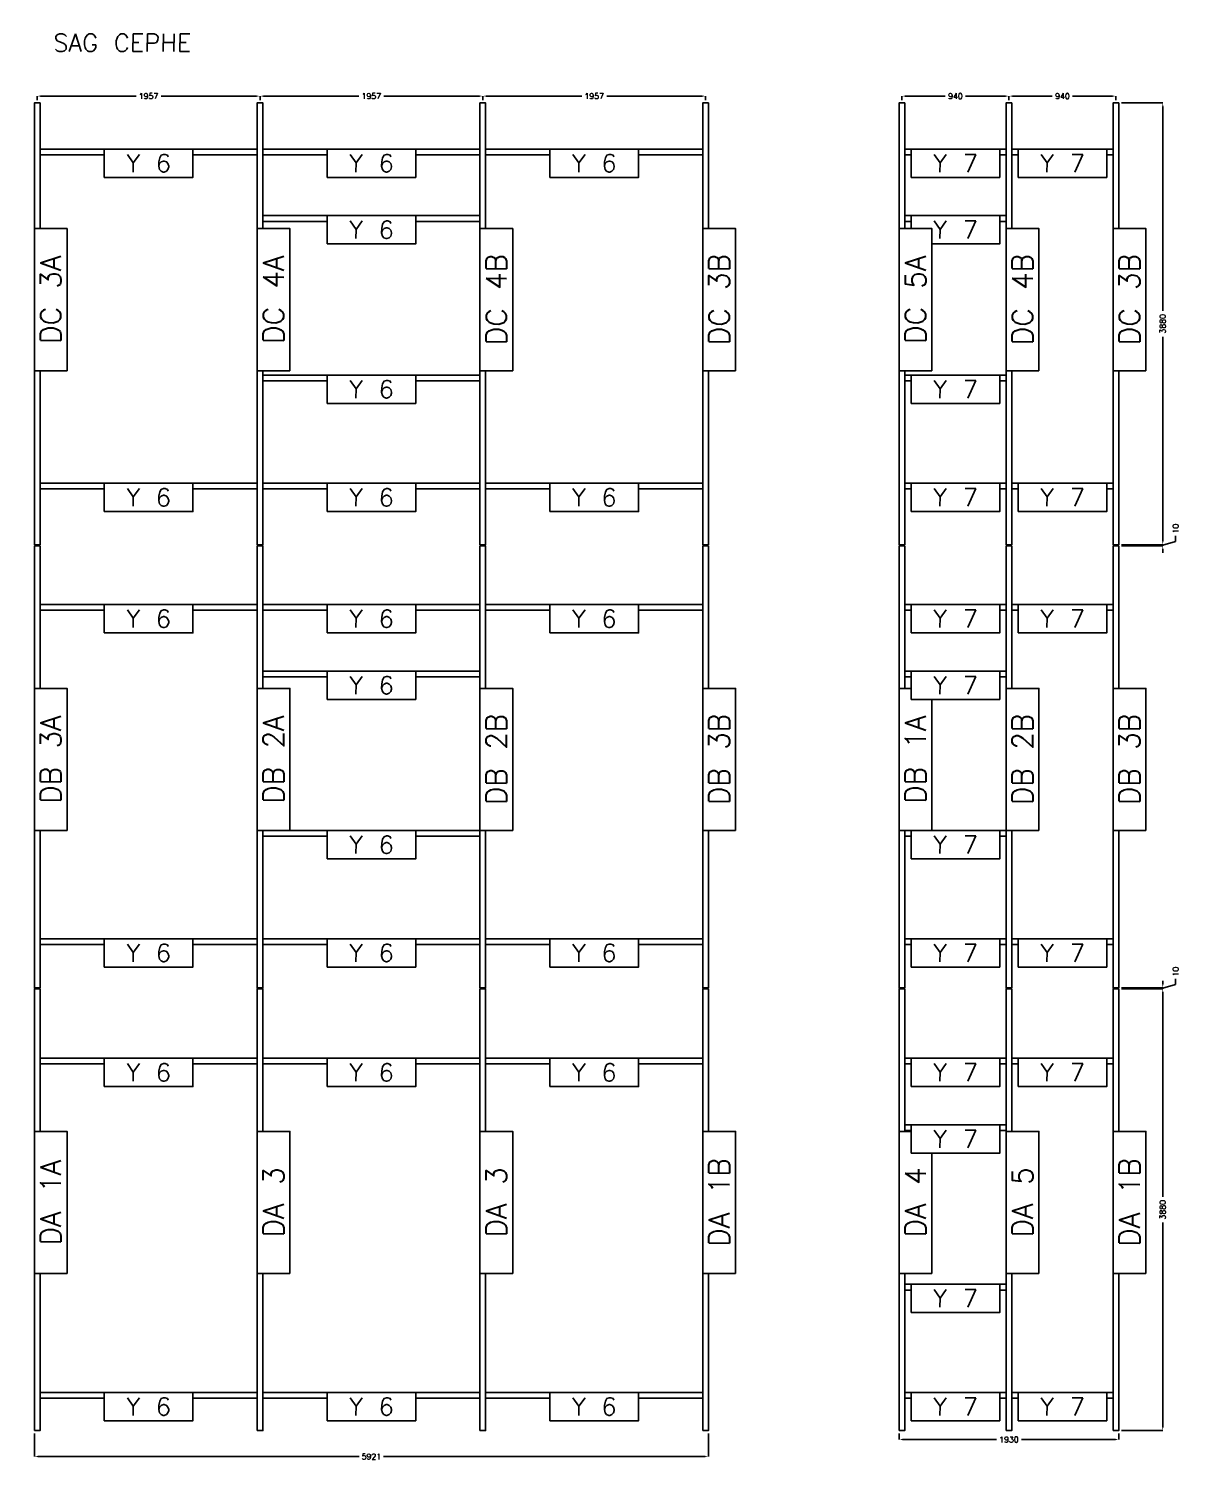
# Model space of a CAD drawing. Header units: millimetres. Extents: x -33420 to 34864, y -1491 to 37154.
# Drawn here: x 24757 to 34864, y 6125 to 18699 of the extents above; entities that cross this region are included whole.
import ezdxf

# ---------------------------------------------------------------- set-up
doc = ezdxf.new("R2010")
doc.units = ezdxf.units.MM
doc.layers.add('- ÖLÇÜ', color=7, linetype='Continuous', lineweight=9)
for name, color, linetype in [('--- KODLAMA', 7, 'Continuous'), ('--- PROF. DÜŞEY', 7, 'Continuous'), ('--- PROF. YATAY', 7, 'Continuous')]:
    doc.layers.add(name, color=color, linetype=linetype)
doc.styles.add('RomanS', font='romans.shx')
doc.styles.add('STL', font='txt.shx', dxfattribs={"oblique": 1})
doc.dimstyles.new('KOMP-ÖLÇÜ', dxfattribs={"dimtxt": 50, "dimasz": 30, "dimexe": 0.18, "dimexo": 25, "dimgap": 25, "dimtad": 0, "dimdec": 0, "dimzin": 0, "dimdsep": 46, "dimtxsty": 'RomanS', "dimcen": 0.09, "dimclrt": 256, "dimadec": 0, "dimazin": 0, "dimtfac": 1, "dimtdec": 0, "dimtofl": 0, "dimtmove": 0, "dimatfit": 3, "dimfxl": 1, "dimtolj": 1, "dimtzin": 0, "dimarcsym": 0})

# ---------------------------------------------------------------- blocks, each defined once
blk = doc.blocks.new('*D59')
at = {"layer": '- ÖLÇÜ', "color": 0, "linetype": 'Continuous', "lineweight": -2, "transparency": 16777216}
for p, q in [((24832, 18071), (24832, 18106)), ((26789, 18071), (26789, 18106)), ((24862, 18106), (25701, 18106)), ((26759, 18106), (25920, 18106))]:
    blk.add_line(p, q, dxfattribs=at)
at = {"layer": '- ÖLÇÜ', "color": 0, "linetype": 'Continuous', "transparency": 16777216}
for points in [[(24862, 18111), (24862, 18101), (24832, 18106)], [(26759, 18111), (26759, 18101), (26789, 18106)]]:
    blk.add_solid(points, dxfattribs=at)
at = {"layer": 'Defpoints', "color": 0, "linetype": 'Continuous', "transparency": 16777216}
for p in [(24832, 18046), (26789, 18106), (26789, 18046)]:
    blk.add_point(p, dxfattribs=at)
at = {"layer": '- ÖLÇÜ', "linetype": 'Continuous', "transparency": 16777216, "insert": (25810, 18106), "char_height": 50, "attachment_point": 5, "style": 'RomanS'}
blk.add_mtext('\\A1;1957', dxfattribs=at)
blk = doc.blocks.new('*D60')
at = {"layer": '- ÖLÇÜ', "color": 0, "linetype": 'Continuous', "lineweight": -2, "transparency": 16777216}
for p, q in [((26789, 18071), (26789, 18106)), ((28746, 18071), (28746, 18106)), ((26819, 18106), (27658, 18106)), ((28716, 18106), (27877, 18106))]:
    blk.add_line(p, q, dxfattribs=at)
at = {"layer": '- ÖLÇÜ', "color": 0, "linetype": 'Continuous', "transparency": 16777216}
for points in [[(26819, 18111), (26819, 18101), (26789, 18106)], [(28716, 18111), (28716, 18101), (28746, 18106)]]:
    blk.add_solid(points, dxfattribs=at)
at = {"layer": 'Defpoints', "color": 0, "linetype": 'Continuous', "transparency": 16777216}
for p in [(26789, 18046), (28746, 18106), (28746, 18046)]:
    blk.add_point(p, dxfattribs=at)
at = {"layer": '- ÖLÇÜ', "linetype": 'Continuous', "transparency": 16777216, "insert": (27767, 18106), "char_height": 50, "attachment_point": 5, "style": 'RomanS'}
blk.add_mtext('\\A1;1957', dxfattribs=at)
blk = doc.blocks.new('*D61')
at = {"layer": '- ÖLÇÜ', "color": 0, "linetype": 'Continuous', "lineweight": -2, "transparency": 16777216}
for p, q in [((28746, 18071), (28746, 18106)), ((30703, 18071), (30703, 18106)), ((28776, 18106), (29615, 18106)), ((30673, 18106), (29834, 18106))]:
    blk.add_line(p, q, dxfattribs=at)
at = {"layer": '- ÖLÇÜ', "color": 0, "linetype": 'Continuous', "transparency": 16777216}
for points in [[(28776, 18111), (28776, 18101), (28746, 18106)], [(30673, 18111), (30673, 18101), (30703, 18106)]]:
    blk.add_solid(points, dxfattribs=at)
at = {"layer": 'Defpoints', "color": 0, "linetype": 'Continuous', "transparency": 16777216}
for p in [(28746, 18046), (30703, 18106), (30703, 18046)]:
    blk.add_point(p, dxfattribs=at)
at = {"layer": '- ÖLÇÜ', "linetype": 'Continuous', "transparency": 16777216, "insert": (29724, 18106), "char_height": 50, "attachment_point": 5, "style": 'RomanS'}
blk.add_mtext('\\A1;1957', dxfattribs=at)
blk = doc.blocks.new('*D62')
at = {"layer": '- ÖLÇÜ', "color": 0, "linetype": 'Continuous', "lineweight": -2, "transparency": 16777216}
for p, q in [((32427, 18071), (32427, 18106)), ((33367, 18071), (33367, 18106)), ((32457, 18106), (32808, 18106)), ((33337, 18106), (32986, 18106))]:
    blk.add_line(p, q, dxfattribs=at)
at = {"layer": '- ÖLÇÜ', "color": 0, "linetype": 'Continuous', "transparency": 16777216}
for points in [[(32457, 18111), (32457, 18101), (32427, 18106)], [(33337, 18111), (33337, 18101), (33367, 18106)]]:
    blk.add_solid(points, dxfattribs=at)
at = {"layer": 'Defpoints', "color": 0, "linetype": 'Continuous', "transparency": 16777216}
for p in [(32427, 18046), (33367, 18106), (33367, 18046)]:
    blk.add_point(p, dxfattribs=at)
at = {"layer": '- ÖLÇÜ', "linetype": 'Continuous', "transparency": 16777216, "insert": (32897, 18106), "char_height": 50, "attachment_point": 5, "style": 'RomanS'}
blk.add_mtext('\\A1;940', dxfattribs=at)
blk = doc.blocks.new('*D63')
at = {"layer": '- ÖLÇÜ', "color": 0, "linetype": 'Continuous', "lineweight": -2, "transparency": 16777216}
for p, q in [((33367, 18071), (33367, 18106)), ((34307, 18071), (34307, 18106)), ((33397, 18106), (33748, 18106)), ((34277, 18106), (33926, 18106))]:
    blk.add_line(p, q, dxfattribs=at)
at = {"layer": '- ÖLÇÜ', "color": 0, "linetype": 'Continuous', "transparency": 16777216}
for points in [[(33397, 18111), (33397, 18101), (33367, 18106)], [(34277, 18111), (34277, 18101), (34307, 18106)]]:
    blk.add_solid(points, dxfattribs=at)
at = {"layer": 'Defpoints', "color": 0, "linetype": 'Continuous', "transparency": 16777216}
for p in [(33367, 18046), (34307, 18106), (34307, 18046)]:
    blk.add_point(p, dxfattribs=at)
at = {"layer": '- ÖLÇÜ', "linetype": 'Continuous', "transparency": 16777216, "insert": (33837, 18106), "char_height": 50, "attachment_point": 5, "style": 'RomanS'}
blk.add_mtext('\\A1;940', dxfattribs=at)
blk = doc.blocks.new('*D207')
at = {"layer": '- ÖLÇÜ', "color": 0, "linetype": 'Continuous', "lineweight": -2, "transparency": 16777216}
for p, q in [((34357, 10266), (34719, 10266)), ((34718, 10236), (34718, 8439)), ((34718, 6416), (34718, 8213)), ((34357, 6386), (34719, 6386))]:
    blk.add_line(p, q, dxfattribs=at)
at = {"layer": '- ÖLÇÜ', "color": 0, "linetype": 'Continuous', "transparency": 16777216}
for points in [[(34713, 10236), (34723, 10236), (34718, 10266)], [(34713, 6416), (34723, 6416), (34718, 6386)]]:
    blk.add_solid(points, dxfattribs=at)
at = {"layer": 'Defpoints', "color": 0, "linetype": 'Continuous', "transparency": 16777216}
for p in [(34332, 10266), (34718, 10266), (34332, 6386)]:
    blk.add_point(p, dxfattribs=at)
at = {"layer": '- ÖLÇÜ', "linetype": 'Continuous', "transparency": 16777216, "insert": (34718, 8326), "char_height": 50, "attachment_point": 5, "rotation": 90, "style": 'RomanS'}
blk.add_mtext('\\A1;3880', dxfattribs=at)
blk = doc.blocks.new('*D208')
at = {"layer": '- ÖLÇÜ', "color": 0, "linetype": 'Continuous', "lineweight": -2, "transparency": 16777216}
for p, q in [((34718, 10306), (34718, 10336)), ((34831, 10305), (34831, 10355)), ((34357, 10276), (34719, 10276)), ((34357, 10266), (34719, 10266)), ((34718, 10271), (34831, 10305)), ((34718, 10266), (34718, 10276)), ((34718, 10236), (34718, 10206))]:
    blk.add_line(p, q, dxfattribs=at)
at = {"layer": '- ÖLÇÜ', "color": 0, "linetype": 'Continuous', "transparency": 16777216}
for points in [[(34713, 10306), (34723, 10306), (34718, 10276)], [(34713, 10236), (34723, 10236), (34718, 10266)]]:
    blk.add_solid(points, dxfattribs=at)
at = {"layer": 'Defpoints', "color": 0, "linetype": 'Continuous', "transparency": 16777216}
for p in [(34332, 10276), (34332, 10266), (34718, 10276)]:
    blk.add_point(p, dxfattribs=at)
at = {"layer": '- ÖLÇÜ', "linetype": 'Continuous', "transparency": 16777216, "insert": (34831, 10417), "char_height": 50, "attachment_point": 5, "rotation": 90, "style": 'RomanS'}
blk.add_mtext('\\A1;10', dxfattribs=at)
blk = doc.blocks.new('*D209')
at = {"layer": '- ÖLÇÜ', "color": 0, "linetype": 'Continuous', "lineweight": -2, "transparency": 16777216}
for p, q in [((34718, 14196), (34718, 14226)), ((34831, 14195), (34831, 14245)), ((34357, 14166), (34719, 14166)), ((34357, 14156), (34719, 14156)), ((34718, 14161), (34831, 14195)), ((34718, 14166), (34718, 14156)), ((34718, 14126), (34718, 14096))]:
    blk.add_line(p, q, dxfattribs=at)
at = {"layer": '- ÖLÇÜ', "color": 0, "linetype": 'Continuous', "transparency": 16777216}
for points in [[(34713, 14196), (34723, 14196), (34718, 14166)], [(34713, 14126), (34723, 14126), (34718, 14156)]]:
    blk.add_solid(points, dxfattribs=at)
at = {"layer": 'Defpoints', "color": 0, "linetype": 'Continuous', "transparency": 16777216}
for p in [(34332, 14166), (34332, 14156), (34718, 14156)]:
    blk.add_point(p, dxfattribs=at)
at = {"layer": '- ÖLÇÜ', "linetype": 'Continuous', "transparency": 16777216, "insert": (34831, 14307), "char_height": 50, "attachment_point": 5, "rotation": 90, "style": 'RomanS'}
blk.add_mtext('\\A1;10', dxfattribs=at)
blk = doc.blocks.new('*D210')
at = {"layer": '- ÖLÇÜ', "color": 0, "linetype": 'Continuous', "lineweight": -2, "transparency": 16777216}
for p, q in [((34718, 14196), (34718, 14226)), ((34831, 14195), (34831, 14245)), ((34357, 14166), (34719, 14166)), ((34357, 14156), (34719, 14156)), ((34718, 14161), (34831, 14195)), ((34718, 14156), (34718, 14166)), ((34718, 14126), (34718, 14096))]:
    blk.add_line(p, q, dxfattribs=at)
at = {"layer": '- ÖLÇÜ', "color": 0, "linetype": 'Continuous', "transparency": 16777216}
for points in [[(34713, 14196), (34723, 14196), (34718, 14166)], [(34713, 14126), (34723, 14126), (34718, 14156)]]:
    blk.add_solid(points, dxfattribs=at)
at = {"layer": 'Defpoints', "color": 0, "linetype": 'Continuous', "transparency": 16777216}
for p in [(34332, 14166), (34332, 14156), (34718, 14166)]:
    blk.add_point(p, dxfattribs=at)
at = {"layer": '- ÖLÇÜ', "linetype": 'Continuous', "transparency": 16777216, "insert": (34831, 14307), "char_height": 50, "attachment_point": 5, "rotation": 90, "style": 'RomanS'}
blk.add_mtext('\\A1;10', dxfattribs=at)
blk = doc.blocks.new('*D211')
at = {"layer": '- ÖLÇÜ', "color": 0, "linetype": 'Continuous', "lineweight": -2, "transparency": 16777216}
for p, q in [((34357, 18046), (34719, 18046)), ((34718, 18016), (34718, 16219)), ((34718, 14196), (34718, 15993)), ((34357, 14166), (34719, 14166))]:
    blk.add_line(p, q, dxfattribs=at)
at = {"layer": '- ÖLÇÜ', "color": 0, "linetype": 'Continuous', "transparency": 16777216}
for points in [[(34713, 18016), (34723, 18016), (34718, 18046)], [(34713, 14196), (34723, 14196), (34718, 14166)]]:
    blk.add_solid(points, dxfattribs=at)
at = {"layer": 'Defpoints', "color": 0, "linetype": 'Continuous', "transparency": 16777216}
for p in [(34332, 18046), (34718, 18046), (34332, 14166)]:
    blk.add_point(p, dxfattribs=at)
at = {"layer": '- ÖLÇÜ', "linetype": 'Continuous', "transparency": 16777216, "insert": (34718, 16106), "char_height": 50, "attachment_point": 5, "rotation": 90, "style": 'RomanS'}
blk.add_mtext('\\A1;3880', dxfattribs=at)
blk = doc.blocks.new('*D289')
at = {"layer": '- ÖLÇÜ', "color": 0, "linetype": 'Continuous', "lineweight": -2, "transparency": 16777216}
for p, q in [((24807, 6361), (24807, 6158)), ((30728, 6361), (30728, 6158)), ((24837, 6158), (27661, 6158)), ((30698, 6158), (27873, 6158))]:
    blk.add_line(p, q, dxfattribs=at)
at = {"layer": '- ÖLÇÜ', "color": 0, "linetype": 'Continuous', "transparency": 16777216}
for points in [[(24837, 6163), (24837, 6153), (24807, 6158)], [(30698, 6163), (30698, 6153), (30728, 6158)]]:
    blk.add_solid(points, dxfattribs=at)
at = {"layer": 'Defpoints', "color": 0, "linetype": 'Continuous', "transparency": 16777216}
for p in [(24807, 6386), (30728, 6386), (30728, 6158)]:
    blk.add_point(p, dxfattribs=at)
at = {"layer": '- ÖLÇÜ', "linetype": 'Continuous', "transparency": 16777216, "insert": (27767, 6158), "char_height": 50, "attachment_point": 5, "style": 'RomanS'}
blk.add_mtext('\\A1;5921', dxfattribs=at)
blk = doc.blocks.new('*D290')
at = {"layer": '- ÖLÇÜ', "color": 0, "linetype": 'Continuous', "lineweight": -2, "transparency": 16777216}
for p, q in [((32402, 6361), (32402, 6307)), ((32432, 6308), (33257, 6308)), ((34302, 6308), (33477, 6308)), ((34332, 6361), (34332, 6307))]:
    blk.add_line(p, q, dxfattribs=at)
at = {"layer": '- ÖLÇÜ', "color": 0, "linetype": 'Continuous', "transparency": 16777216}
for points in [[(32432, 6313), (32432, 6303), (32402, 6308)], [(34302, 6313), (34302, 6303), (34332, 6308)]]:
    blk.add_solid(points, dxfattribs=at)
at = {"layer": 'Defpoints', "color": 0, "linetype": 'Continuous', "transparency": 16777216}
for p in [(32402, 6386), (34332, 6386), (34332, 6308)]:
    blk.add_point(p, dxfattribs=at)
at = {"layer": '- ÖLÇÜ', "linetype": 'Continuous', "transparency": 16777216, "insert": (33367, 6308), "char_height": 50, "attachment_point": 5, "style": 'RomanS'}
blk.add_mtext('\\A1;1930', dxfattribs=at)

msp = doc.modelspace()

# ---------------------------------------------------------------- linework, layer by layer
at = {"layer": '--- PROF. DÜŞEY', "linetype": 'Continuous'}
for points in [[(24806.93, 14166.15), (24856.93, 14166.15), (24856.93, 18046.15), (24806.93, 18046.15)], [(26763.93, 14166.15), (26813.93, 14166.15), (26813.93, 18046.15), (26763.93, 18046.15)], [(28720.93, 14166.15), (28770.93, 14166.15), (28770.93, 18046.15), (28720.93, 18046.15)], [(30677.93, 14166.15), (30727.93, 14166.15), (30727.93, 18046.15), (30677.93, 18046.15)], [(32401.98, 14166.15), (32451.98, 14166.15), (32451.98, 18046.15), (32401.98, 18046.15)], [(33341.98, 14166.15), (33391.98, 14166.15), (33391.98, 18046.15), (33341.98, 18046.15)], [(34281.98, 14166.15), (34331.98, 14166.15), (34331.98, 18046.15), (34281.98, 18046.15)], [(24806.93, 10276.15), (24856.93, 10276.15), (24856.93, 14156.15), (24806.93, 14156.15)], [(26763.93, 10276.15), (26813.93, 10276.15), (26813.93, 14156.15), (26763.93, 14156.15)], [(28720.93, 10276.15), (28770.93, 10276.15), (28770.93, 14156.15), (28720.93, 14156.15)], [(30677.93, 10276.15), (30727.93, 10276.15), (30727.93, 14156.15), (30677.93, 14156.15)], [(32401.98, 10276.15), (32451.98, 10276.15), (32451.98, 14156.15), (32401.98, 14156.15)], [(33341.98, 10276.15), (33391.98, 10276.15), (33391.98, 14156.15), (33341.98, 14156.15)], [(34281.98, 10276.15), (34331.98, 10276.15), (34331.98, 14156.15), (34281.98, 14156.15)], [(24806.93, 6386.15), (24856.93, 6386.15), (24856.93, 10266.15), (24806.93, 10266.15)], [(26763.93, 6386.15), (26813.93, 6386.15), (26813.93, 10266.15), (26763.93, 10266.15)], [(28720.93, 6386.15), (28770.93, 6386.15), (28770.93, 10266.15), (28720.93, 10266.15)], [(30677.93, 6386.15), (30727.93, 6386.15), (30727.93, 10266.15), (30677.93, 10266.15)], [(32401.98, 6386.15), (32451.98, 6386.15), (32451.98, 10266.15), (32401.98, 10266.15)], [(33341.98, 6386.15), (33391.98, 6386.15), (33391.98, 10266.15), (33341.98, 10266.15)], [(34281.98, 6386.15), (34331.98, 6386.15), (34331.98, 10266.15), (34281.98, 10266.15)]]:
    msp.add_lwpolyline(points, close=True, dxfattribs=at)
at = {"layer": '--- PROF. YATAY', "linetype": 'Continuous'}
for points in [[(24856.93, 17591.15), (26763.93, 17591.15), (26763.93, 17641.15), (24856.93, 17641.15)], [(26813.93, 17591.15), (28720.93, 17591.15), (28720.93, 17641.15), (26813.93, 17641.15)], [(28770.93, 17591.15), (30677.93, 17591.15), (30677.93, 17641.15), (28770.93, 17641.15)], [(32451.98, 17591.15), (33341.98, 17591.15), (33341.98, 17641.15), (32451.98, 17641.15)], [(33391.98, 17591.15), (34281.98, 17591.15), (34281.98, 17641.15), (33391.98, 17641.15)], [(26813.93, 17006.15), (28720.93, 17006.15), (28720.93, 17056.15), (26813.93, 17056.15)], [(32451.98, 17006.15), (33341.98, 17006.15), (33341.98, 17056.15), (32451.98, 17056.15)], [(26813.93, 15606.2), (28720.93, 15606.2), (28720.93, 15656.2), (26813.93, 15656.2)], [(32451.98, 15606.2), (33341.98, 15606.2), (33341.98, 15656.2), (32451.98, 15656.2)], [(24856.93, 14656.2), (26763.93, 14656.2), (26763.93, 14706.2), (24856.93, 14706.2)], [(26813.93, 14656.2), (28720.93, 14656.2), (28720.93, 14706.2), (26813.93, 14706.2)], [(28770.93, 14656.2), (30677.93, 14656.2), (30677.93, 14706.2), (28770.93, 14706.2)], [(32451.98, 14656.2), (33341.98, 14656.2), (33341.98, 14706.2), (32451.98, 14706.2)], [(33391.98, 14656.2), (34281.98, 14656.2), (34281.98, 14706.2), (33391.98, 14706.2)], [(24856.93, 13591.15), (26763.93, 13591.15), (26763.93, 13641.15), (24856.93, 13641.15)], [(26813.93, 13591.15), (28720.93, 13591.15), (28720.93, 13641.15), (26813.93, 13641.15)], [(28770.93, 13591.15), (30677.93, 13591.15), (30677.93, 13641.15), (28770.93, 13641.15)], [(32451.98, 13591.15), (33341.98, 13591.15), (33341.98, 13641.15), (32451.98, 13641.15)], [(33391.98, 13591.15), (34281.98, 13591.15), (34281.98, 13641.15), (33391.98, 13641.15)], [(26813.93, 13006.15), (28720.93, 13006.15), (28720.93, 13056.15), (26813.93, 13056.15)], [(32451.98, 13006.15), (33341.98, 13006.15), (33341.98, 13056.15), (32451.98, 13056.15)], [(26813.93, 11606.2), (28720.93, 11606.2), (28720.93, 11656.2), (26813.93, 11656.2)], [(32451.98, 11606.2), (33341.98, 11606.2), (33341.98, 11656.2), (32451.98, 11656.2)], [(24856.93, 10656.2), (26763.93, 10656.2), (26763.93, 10706.2), (24856.93, 10706.2)], [(26813.93, 10656.2), (28720.93, 10656.2), (28720.93, 10706.2), (26813.93, 10706.2)], [(28770.93, 10656.2), (30677.93, 10656.2), (30677.93, 10706.2), (28770.93, 10706.2)], [(32451.98, 10656.2), (33341.98, 10656.2), (33341.98, 10706.2), (32451.98, 10706.2)], [(33391.98, 10656.2), (34281.98, 10656.2), (34281.98, 10706.2), (33391.98, 10706.2)], [(24856.93, 9606.15), (26763.93, 9606.15), (26763.93, 9656.15), (24856.93, 9656.15)], [(26813.93, 9606.15), (28720.93, 9606.15), (28720.93, 9656.15), (26813.93, 9656.15)], [(28770.93, 9606.15), (30677.93, 9606.15), (30677.93, 9656.15), (28770.93, 9656.15)], [(32451.98, 9606.15), (33341.98, 9606.15), (33341.98, 9656.15), (32451.98, 9656.15)], [(33391.98, 9606.15), (34281.98, 9606.15), (34281.98, 9656.15), (33391.98, 9656.15)], [(32451.98, 9021.15), (33341.98, 9021.15), (33341.98, 9071.15), (32451.98, 9071.15)], [(32451.98, 7621.2), (33341.98, 7621.2), (33341.98, 7671.2), (32451.98, 7671.2)], [(24856.93, 6671.2), (26763.93, 6671.2), (26763.93, 6721.2), (24856.93, 6721.2)], [(26813.93, 6671.2), (28720.93, 6671.2), (28720.93, 6721.2), (26813.93, 6721.2)], [(28770.93, 6671.2), (30677.93, 6671.2), (30677.93, 6721.2), (28770.93, 6721.2)], [(32451.98, 6671.2), (33341.98, 6671.2), (33341.98, 6721.2), (32451.98, 6721.2)], [(33391.98, 6671.2), (34281.98, 6671.2), (34281.98, 6721.2), (33391.98, 6721.2)]]:
    msp.add_lwpolyline(points, close=True, dxfattribs=at)

# ---------------------------------------------------------------- texts
at = {"layer": '--- KODLAMA', "linetype": 'Continuous', "insert": (25578.5, 18574.12), "char_height": 155.482, "width": 1550.1546, "attachment_point": 5, "style": 'STL', "bg_fill": 3, "box_fill_scale": 1.3, "bg_fill_color": 256, "bg_fill_transparency": 0}
msp.add_mtext('SAG CEPHE ', dxfattribs=at)

# ---------------------------------------------------------------- dimensions: what is measured, and where the dimension line sits
at = {"layer": '- ÖLÇÜ', "linetype": 'Continuous'}
for base, p1, p2, angle, picture, middle in [((26788.93, 18105.7), (24831.93, 18046.15), (26788.93, 18046.15), 180, '*D59', (25810.43, 18105.7)), ((28745.93, 18105.7), (26788.93, 18046.15), (28745.93, 18046.15), 180, '*D60', (27767.43, 18105.7)), ((30702.93, 18105.7), (28745.93, 18046.15), (30702.93, 18046.15), 180, '*D61', (29724.43, 18105.7)), ((33366.98, 18105.7), (32426.98, 18046.15), (33366.98, 18046.15), 180, '*D62', (32896.98, 18105.7)), ((34306.98, 18105.7), (33366.98, 18046.15), (34306.98, 18046.15), 180, '*D63', (33836.98, 18105.7)), ((34718.5, 14156.15), (34331.98, 14166.15), (34331.98, 14156.15), 270, '*D209', (34831.18, 14269.95)), ((34718.5, 14166.15), (34331.98, 14156.15), (34331.98, 14166.15), 270, '*D210', (34831.18, 14269.95)), ((34718.5, 10276.15), (34331.98, 10266.15), (34331.98, 10276.15), 270, '*D208', (34831.18, 10379.95))]:
    dim = msp.add_linear_dim(base=base, p1=p1, p2=p2, angle=angle, dimstyle='KOMP-ÖLÇÜ', override={"dimtmove": 1}, dxfattribs=at)
    dim.commit()
    dim.dimension.update_dxf_attribs({"geometry": picture, "text_midpoint": middle})
for p1, p2, distance, picture, middle in [((24806.93, 6386.15), (30727.93, 6386.15), -228.28, '*D289', (27767.43, 6157.86)), ((32401.98, 6386.15), (34331.98, 6386.15), -78.56, '*D290', (33366.98, 6307.58))]:
    dim = msp.add_aligned_dim(p1=p1, p2=p2, distance=distance, dimstyle='KOMP-ÖLÇÜ', dxfattribs=at)
    dim.commit()
    dim.dimension.update_dxf_attribs({"geometry": picture, "text_midpoint": middle})

# ---------------------------------------------------------------- next in the draw order: texts
at = {"layer": '--- KODLAMA', "linetype": 'Continuous', "char_height": 155.482, "width": 685.4428, "attachment_point": 5, "style": 'STL', "bg_fill": 3, "box_fill_scale": 1.3, "bg_fill_color": 256, "bg_fill_transparency": 0}
for s, insert in [('Y 6', (25810.28, 17516.76)), ('Y 6', (27767.28, 17516.76)), ('Y 6', (29724.28, 17516.76)), ('Y 7', (32896.83, 17516.76)), ('Y 7', (33836.83, 17516.76)), ('Y 6', (27767.28, 16931.76)), ('Y 7', (32896.83, 16931.76)), ('Y 6', (27767.28, 15531.81)), ('Y 7', (32896.83, 15531.81)), ('Y 6', (25810.28, 14581.81)), ('Y 6', (27767.28, 14581.81)), ('Y 6', (29724.28, 14581.81)), ('Y 7', (32896.83, 14581.81)), ('Y 7', (33836.83, 14581.81)), ('Y 6', (25810.28, 13516.76)), ('Y 6', (27767.28, 13516.76)), ('Y 6', (29724.28, 13516.76)), ('Y 7', (32896.83, 13516.76)), ('Y 7', (33836.83, 13516.76)), ('Y 6', (27767.28, 12931.76)), ('Y 6', (27767.28, 11531.81)), ('Y 6', (25810.28, 10581.81)), ('Y 6', (27767.28, 10581.81)), ('Y 6', (29724.28, 10581.81)), ('Y 7', (32896.83, 10581.81)), ('Y 7', (33836.83, 10581.81)), ('Y 6', (25810.28, 9531.76)), ('Y 6', (27767.28, 9531.76)), ('Y 6', (29724.28, 9531.76)), ('Y 7', (32896.83, 9531.76)), ('Y 7', (33836.83, 9531.76)), ('Y 7', (32896.83, 7546.81)), ('Y 6', (25810.28, 6596.81)), ('Y 6', (27767.28, 6596.81)), ('Y 6', (29724.28, 6596.81)), ('Y 7', (32896.83, 6596.81)), ('Y 7', (33836.83, 6596.81))]:
    msp.add_mtext(s, dxfattribs=dict(at, insert=insert))
at = {"layer": '--- KODLAMA', "linetype": 'Continuous', "char_height": 180, "width": 1146, "attachment_point": 5, "rotation": 90, "style": 'STL', "bg_fill": 3, "box_fill_scale": 1.3, "bg_fill_color": 256, "bg_fill_transparency": 0}
for s, insert in [('DC 3A', (24950.93, 16318.58)), ('DC 4A', (26907.93, 16318.58)), ('DC 4B', (28864.93, 16318.58)), ('DC 3B', (30821.93, 16318.58)), ('DC 3B', (34425.98, 16318.58)), ('DB 3A', (24950.93, 12280.2)), ('DB 2A', (26907.93, 12280.2)), ('DB 2B', (28864.93, 12280.2)), ('DB 3B', (30821.93, 12280.2)), ('DB 1A', (32545.98, 12280.2)), ('DB 2B', (33485.98, 12280.2)), ('DB 3B', (34425.98, 12280.2)), ('DA 1A', (24950.93, 8390.2)), ('DA 3', (26907.93, 8390.2)), ('DA 3', (28864.93, 8390.2)), ('DA 1B', (30821.93, 8390.2)), ('DA 4', (32545.98, 8390.2)), ('DA 5', (33485.98, 8390.2)), ('DA 1B', (34425.98, 8390.2))]:
    msp.add_mtext(s, dxfattribs=dict(at, insert=insert))

# ---------------------------------------------------------------- next in the draw order: linework, layer by layer
at = {"layer": '--- KODLAMA', "linetype": 'Continuous'}
for points in [[(25421.43, 17392.37), (26199.44, 17392.37), (26199.44, 17641.15), (25421.43, 17641.15)], [(27378.43, 17392.37), (28156.44, 17392.37), (28156.44, 17641.15), (27378.43, 17641.15)], [(29335.43, 17392.37), (30113.44, 17392.37), (30113.44, 17641.15), (29335.43, 17641.15)], [(32507.98, 17392.37), (33285.99, 17392.37), (33285.99, 17641.15), (32507.98, 17641.15)], [(33447.98, 17392.37), (34225.99, 17392.37), (34225.99, 17641.15), (33447.98, 17641.15)], [(27378.43, 16807.37), (28156.44, 16807.37), (28156.44, 17056.15), (27378.43, 17056.15)], [(32507.98, 16807.37), (33285.99, 16807.37), (33285.99, 17056.15), (32507.98, 17056.15)], [(25094.93, 15694.58), (25094.93, 16942.58), (24806.93, 16942.58), (24806.93, 15694.58)], [(27051.93, 15694.58), (27051.93, 16942.58), (26763.93, 16942.58), (26763.93, 15694.58)], [(29008.93, 15694.58), (29008.93, 16942.58), (28720.93, 16942.58), (28720.93, 15694.58)], [(30965.93, 15694.58), (30965.93, 16942.58), (30677.93, 16942.58), (30677.93, 15694.58)], [(34569.98, 15694.58), (34569.98, 16942.58), (34281.98, 16942.58), (34281.98, 15694.58)], [(27378.43, 15407.43), (28156.44, 15407.43), (28156.44, 15656.2), (27378.43, 15656.2)], [(32507.98, 15407.43), (33285.99, 15407.43), (33285.99, 15656.2), (32507.98, 15656.2)], [(25421.43, 14457.43), (26199.44, 14457.43), (26199.44, 14706.2), (25421.43, 14706.2)], [(27378.43, 14457.43), (28156.44, 14457.43), (28156.44, 14706.2), (27378.43, 14706.2)], [(29335.43, 14457.43), (30113.44, 14457.43), (30113.44, 14706.2), (29335.43, 14706.2)], [(32507.98, 14457.43), (33285.99, 14457.43), (33285.99, 14706.2), (32507.98, 14706.2)], [(33447.98, 14457.43), (34225.99, 14457.43), (34225.99, 14706.2), (33447.98, 14706.2)], [(25421.43, 13392.37), (26199.44, 13392.37), (26199.44, 13641.15), (25421.43, 13641.15)], [(27378.43, 13392.37), (28156.44, 13392.37), (28156.44, 13641.15), (27378.43, 13641.15)], [(29335.43, 13392.37), (30113.44, 13392.37), (30113.44, 13641.15), (29335.43, 13641.15)], [(32507.98, 13392.37), (33285.99, 13392.37), (33285.99, 13641.15), (32507.98, 13641.15)], [(33447.98, 13392.37), (34225.99, 13392.37), (34225.99, 13641.15), (33447.98, 13641.15)], [(27378.43, 12807.37), (28156.44, 12807.37), (28156.44, 13056.15), (27378.43, 13056.15)], [(25094.93, 11656.2), (25094.93, 12904.2), (24806.93, 12904.2), (24806.93, 11656.2)], [(27051.93, 11656.2), (27051.93, 12904.2), (26763.93, 12904.2), (26763.93, 11656.2)], [(29008.93, 11656.2), (29008.93, 12904.2), (28720.93, 12904.2), (28720.93, 11656.2)], [(30965.93, 11656.2), (30965.93, 12904.2), (30677.93, 12904.2), (30677.93, 11656.2)], [(32689.98, 11656.2), (32689.98, 12904.2), (32401.98, 12904.2), (32401.98, 11656.2)], [(33629.98, 11656.2), (33629.98, 12904.2), (33341.98, 12904.2), (33341.98, 11656.2)], [(34569.98, 11656.2), (34569.98, 12904.2), (34281.98, 12904.2), (34281.98, 11656.2)], [(27378.43, 11407.43), (28156.44, 11407.43), (28156.44, 11656.2), (27378.43, 11656.2)], [(25421.43, 10457.43), (26199.44, 10457.43), (26199.44, 10706.2), (25421.43, 10706.2)], [(27378.43, 10457.43), (28156.44, 10457.43), (28156.44, 10706.2), (27378.43, 10706.2)], [(29335.43, 10457.43), (30113.44, 10457.43), (30113.44, 10706.2), (29335.43, 10706.2)], [(32507.98, 10457.43), (33285.99, 10457.43), (33285.99, 10706.2), (32507.98, 10706.2)], [(33447.98, 10457.43), (34225.99, 10457.43), (34225.99, 10706.2), (33447.98, 10706.2)], [(25421.43, 9407.37), (26199.44, 9407.37), (26199.44, 9656.15), (25421.43, 9656.15)], [(27378.43, 9407.37), (28156.44, 9407.37), (28156.44, 9656.15), (27378.43, 9656.15)], [(29335.43, 9407.37), (30113.44, 9407.37), (30113.44, 9656.15), (29335.43, 9656.15)], [(32507.98, 9407.37), (33285.99, 9407.37), (33285.99, 9656.15), (32507.98, 9656.15)], [(33447.98, 9407.37), (34225.99, 9407.37), (34225.99, 9656.15), (33447.98, 9656.15)], [(25094.93, 7766.2), (25094.93, 9014.2), (24806.93, 9014.2), (24806.93, 7766.2)], [(27051.93, 7766.2), (27051.93, 9014.2), (26763.93, 9014.2), (26763.93, 7766.2)], [(29008.93, 7766.2), (29008.93, 9014.2), (28720.93, 9014.2), (28720.93, 7766.2)], [(30965.93, 7766.2), (30965.93, 9014.2), (30677.93, 9014.2), (30677.93, 7766.2)], [(32689.98, 7766.2), (32689.98, 9014.2), (32401.98, 9014.2), (32401.98, 7766.2)], [(33629.98, 7766.2), (33629.98, 9014.2), (33341.98, 9014.2), (33341.98, 7766.2)], [(34569.98, 7766.2), (34569.98, 9014.2), (34281.98, 9014.2), (34281.98, 7766.2)], [(32507.98, 7422.43), (33285.99, 7422.43), (33285.99, 7671.2), (32507.98, 7671.2)], [(25421.43, 6472.43), (26199.44, 6472.43), (26199.44, 6721.2), (25421.43, 6721.2)], [(27378.43, 6472.43), (28156.44, 6472.43), (28156.44, 6721.2), (27378.43, 6721.2)], [(29335.43, 6472.43), (30113.44, 6472.43), (30113.44, 6721.2), (29335.43, 6721.2)], [(32507.98, 6472.43), (33285.99, 6472.43), (33285.99, 6721.2), (32507.98, 6721.2)], [(33447.98, 6472.43), (34225.99, 6472.43), (34225.99, 6721.2), (33447.98, 6721.2)]]:
    msp.add_lwpolyline(points, close=True, dxfattribs=at)

# ---------------------------------------------------------------- next in the draw order: dimensions: what is measured, and where the dimension line sits
at = {"layer": '- ÖLÇÜ', "linetype": 'Continuous'}
dim = msp.add_linear_dim(base=(34718.5, 18046.15), p1=(34331.98, 14166.15), p2=(34331.98, 18046.15), angle=270, dimstyle='KOMP-ÖLÇÜ', override={"dimtmove": 1}, dxfattribs=at)
dim.commit()
dim.dimension.update_dxf_attribs({"geometry": '*D211', "text_midpoint": (34718.5, 16106.15)})
dim = msp.add_aligned_dim(p1=(34331.98, 6386.15), p2=(34331.98, 10266.15), distance=-386.52, dimstyle='KOMP-ÖLÇÜ', dxfattribs=at)
dim.commit()
dim.dimension.update_dxf_attribs({"geometry": '*D207', "text_midpoint": (34718.5, 8326.15)})

# ---------------------------------------------------------------- next in the draw order: texts
at = {"layer": '--- KODLAMA', "linetype": 'Continuous', "char_height": 180, "width": 1146, "attachment_point": 5, "rotation": 90, "style": 'STL', "bg_fill": 3, "box_fill_scale": 1.3, "bg_fill_color": 256, "bg_fill_transparency": 0}
for s, insert in [('DC 5A', (32545.98, 16318.58)), ('DC 4B', (33485.98, 16318.58))]:
    msp.add_mtext(s, dxfattribs=dict(at, insert=insert))
at = {"layer": '--- KODLAMA', "linetype": 'Continuous', "char_height": 155.482, "width": 685.4428, "attachment_point": 5, "style": 'STL', "bg_fill": 3, "box_fill_scale": 1.3, "bg_fill_color": 256, "bg_fill_transparency": 0}
for insert in [(32896.83, 12931.76), (32896.83, 11531.81), (32896.83, 8946.76)]:
    msp.add_mtext('Y 7', dxfattribs=dict(at, insert=insert))

# ---------------------------------------------------------------- next in the draw order: linework, layer by layer
at = {"layer": '--- KODLAMA', "linetype": 'Continuous'}
for points in [[(32689.98, 15694.58), (32689.98, 16942.58), (32401.98, 16942.58), (32401.98, 15694.58)], [(33629.98, 15694.58), (33629.98, 16942.58), (33341.98, 16942.58), (33341.98, 15694.58)], [(32507.98, 12807.37), (33285.99, 12807.37), (33285.99, 13056.15), (32507.98, 13056.15)], [(32507.98, 11407.43), (33285.99, 11407.43), (33285.99, 11656.2), (32507.98, 11656.2)], [(32507.98, 8822.37), (33285.99, 8822.37), (33285.99, 9071.15), (32507.98, 9071.15)]]:
    msp.add_lwpolyline(points, close=True, dxfattribs=at)

doc.saveas('drawing.dxf')
